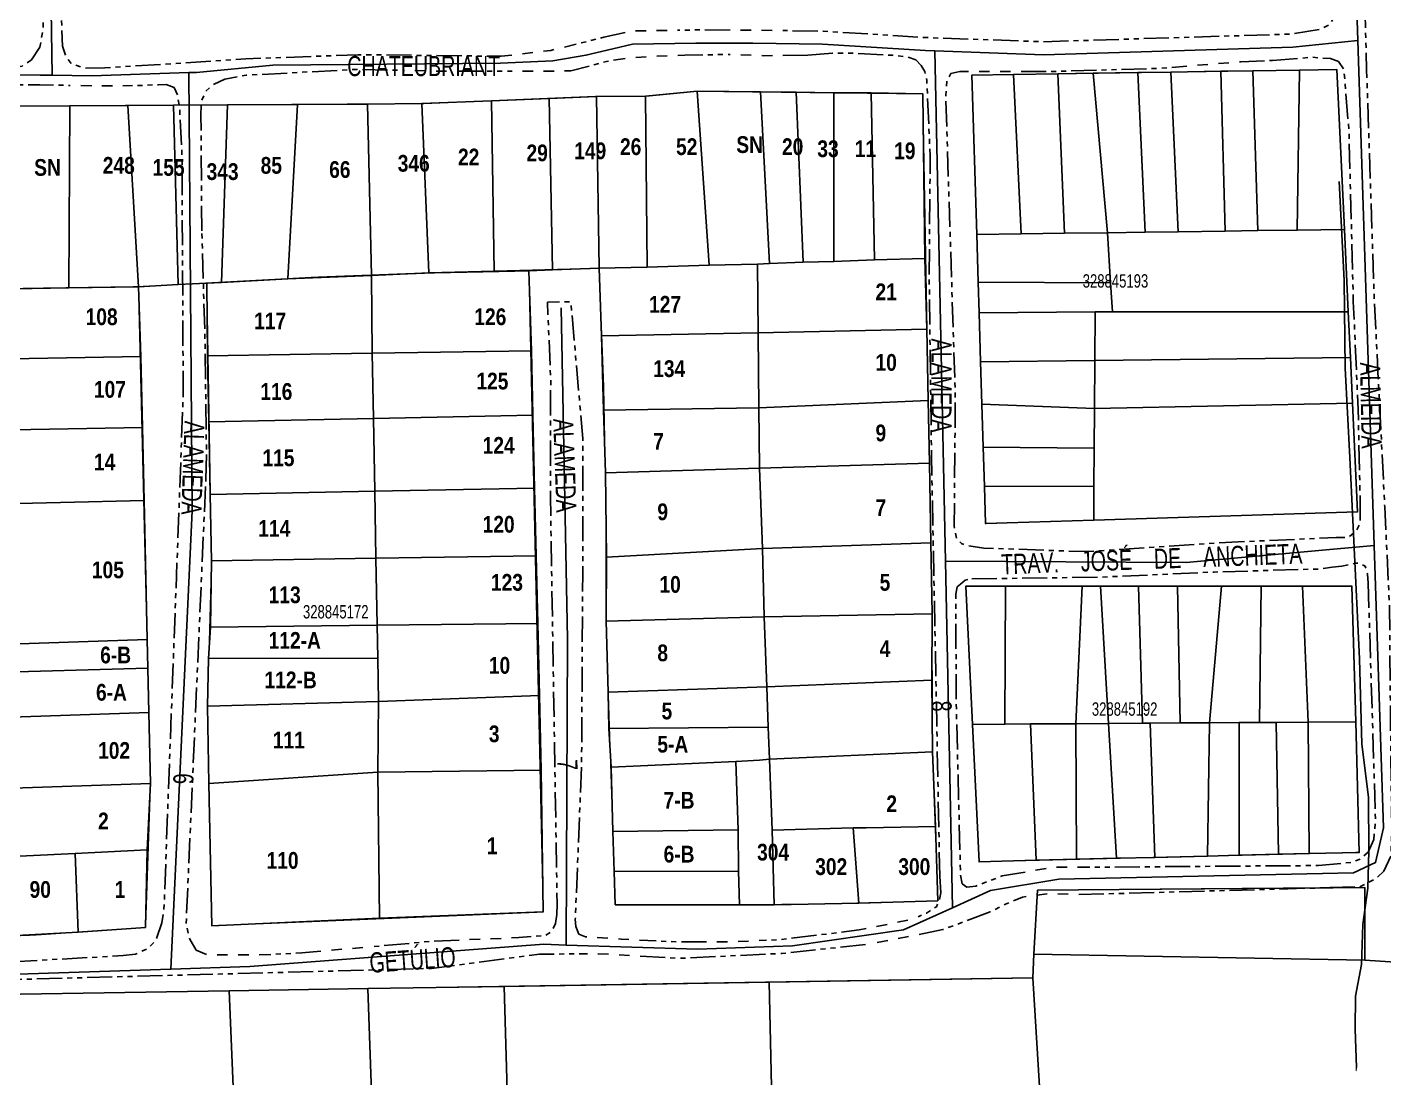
# Model space of a CAD drawing. Extents: x 204381 to 207261, y 4847713 to 4851061.
# Drawn here: x 205040.5 to 205243, y 4848624.7 to 4848781.6 of the extents above; entities that cross this region are included whole.
import ezdxf
from ezdxf.enums import TextEntityAlignment as Align

# ---------------------------------------------------------------- set-up
doc = ezdxf.new("R2010")
doc.units = 0
doc.header["$LTSCALE"] = 1.5
doc.header["$MEASUREMENT"] = 0
doc.linetypes.add('PHANTOMX2', pattern=[5, 2.5, -0.5, 0.5, -0.5, 0.5, -0.5])
doc.linetypes.add('TRACO_05', pattern=[11, 7, -1, 0.5, -1, 0.5, -1])
for name, color, linetype in [('CD-MALHA-LOTES', 40, 'CONTINUOUS'), ('CD_TXT_QUADRA', 7, 'CONTINUOUS'), ('HD-CURSO-INTER', 170, 'CONTINUOUS'), ('HD-VALAS-DRENOS', 170, 'CONTINUOUS'), ('RU-QUADRAS', 210, 'CONTINUOUS'), ('SV-EIXO-RUA-N-PAV', 6, 'CONTINUOUS'), ('SV-RUA-NAO-PAV-S-GUIA-C-GUIA', 7, 'PHANTOMX2'), ('SV-TXT-RUA-N-PAV-S-GUIA-C-GUIA', 7, 'CONTINUOUS'), ('Th_NmrPort', 7, 'CONTINUOUS')]:
    doc.layers.add(name, color=color, linetype=linetype)
doc.styles.add('3288-45-2D_TXT$0$ARIAL', font='ARIAL.TTF')
doc.styles.add('ARIAL', font='ARIAL.TTF')
doc.styles.get("Standard").update_dxf_attribs({"font": 'swisscbo.ttf'})

msp = doc.modelspace()

# ---------------------------------------------------------------- linework, layer by layer
at = {"layer": 'CD-MALHA-LOTES'}
for points in [[(205237.15, 4848751.36), (205236.03, 4848775.23), (205230.45, 4848775.15)], [(205187.74, 4848774.49), (205181.55, 4848774.39), (205182.27, 4848750.62)], [(205194.36, 4848774.59), (205187.74, 4848774.49)], [(205188.89, 4848750.71), (205187.74, 4848774.49)], [(205199.62, 4848774.67), (205194.36, 4848774.59)], [(205195.37, 4848750.8), (205194.36, 4848774.59)], [(205206.31, 4848774.78), (205199.62, 4848774.67)], [(205201.76, 4848750.88), (205199.62, 4848774.67)], [(205211.22, 4848774.85), (205206.31, 4848774.78)], [(205207.41, 4848750.96), (205206.31, 4848774.78)], [(205218.69, 4848774.97), (205211.22, 4848774.85)], [(205212.32, 4848751.03), (205211.22, 4848774.85)], [(205223.47, 4848775.04), (205218.69, 4848774.97)], [(205219.34, 4848751.12), (205218.69, 4848774.97)], [(205230.45, 4848775.15), (205223.47, 4848775.04)], [(205224.21, 4848751.19), (205223.47, 4848775.04)], [(205230.1, 4848751.27), (205230.45, 4848775.15)], [(205195.37, 4848750.8), (205201.76, 4848750.88)], [(205201.76, 4848750.88), (205207.41, 4848750.96)], [(205202.25, 4848743.39), (205201.76, 4848750.88)], [(205207.41, 4848750.96), (205212.32, 4848751.03)], [(205212.32, 4848751.03), (205219.34, 4848751.12)], [(205219.34, 4848751.12), (205224.21, 4848751.19)], [(205224.21, 4848751.19), (205230.1, 4848751.27)], [(205230.1, 4848751.27), (205237.15, 4848751.36)], [(205237.73, 4848739.05), (205237.15, 4848751.36)], [(205182.27, 4848750.62), (205188.89, 4848750.71)], [(205182.27, 4848750.62), (205182.48, 4848743.49)], [(205188.89, 4848750.71), (205195.37, 4848750.8)], [(205182.48, 4848743.49), (205182.62, 4848738.93)], [(205202.25, 4848743.39), (205182.48, 4848743.49)], [(205202.53, 4848739.09), (205202.25, 4848743.39)], [(205199.96, 4848739.09), (205182.62, 4848738.93)], [(205182.62, 4848738.93), (205182.84, 4848731.61)], [(205199.96, 4848739.09), (205199.91, 4848731.8)], [(205202.53, 4848739.09), (205199.96, 4848739.09)], [(205237.73, 4848739.05), (205202.53, 4848739.09)], [(205238.05, 4848732.24), (205237.73, 4848739.05)], [(205199.91, 4848731.8), (205182.84, 4848731.61)], [(205182.84, 4848731.61), (205183.03, 4848725.29)], [(205199.91, 4848731.8), (205199.85, 4848724.62)], [(205238.05, 4848732.24), (205199.91, 4848731.8)], [(205238.37, 4848725.41), (205238.05, 4848732.24)], [(205183.03, 4848725.29), (205183.23, 4848718.89)], [(205199.85, 4848724.62), (205183.03, 4848725.29)], [(205238.37, 4848725.41), (205239.13, 4848709.22), (205199.72, 4848707.97)], [(205199.85, 4848724.62), (205199.8, 4848718.74)], [(205238.37, 4848725.41), (205199.85, 4848724.62)], [(205183.23, 4848718.89), (205183.4, 4848713)], [(205199.8, 4848718.74), (205183.23, 4848718.89)], [(205199.8, 4848718.74), (205199.76, 4848713.05)], [(205199.76, 4848713.05), (205183.4, 4848713)], [(205183.4, 4848713), (205183.57, 4848707.46), (205199.72, 4848707.97)], [(205199.76, 4848713.05), (205199.72, 4848707.97)], [(205181.62, 4848677.49), (205180.64, 4848698.1), (205186.53, 4848698.1)], [(205186.53, 4848698.1), (205186.43, 4848677.52)], [(205198.01, 4848698.1), (205186.53, 4848698.1)], [(205198.01, 4848698.1), (205197.07, 4848677.59)], [(205200.72, 4848698.1), (205198.01, 4848698.1)], [(205206.4, 4848698.1), (205200.72, 4848698.1)], [(205200.72, 4848698.1), (205201.94, 4848677.63)], [(205212.24, 4848698.11), (205206.4, 4848698.1)], [(205206.4, 4848698.1), (205207.01, 4848677.66)], [(205218.81, 4848698.11), (205212.24, 4848698.11)], [(205212.24, 4848698.11), (205212.63, 4848677.7)], [(205218.81, 4848698.11), (205216.99, 4848677.73)], [(205224.72, 4848698.11), (205218.81, 4848698.11)], [(205224.72, 4848698.11), (205224.5, 4848677.77)], [(205230.92, 4848698.11), (205224.72, 4848698.11)], [(205230.92, 4848698.11), (205238.29, 4848698.11), (205238.85, 4848677.87)], [(205230.92, 4848698.11), (205231.74, 4848677.82)], [(205186.43, 4848677.52), (205181.62, 4848677.49)], [(205181.62, 4848677.49), (205182.6, 4848656.99), (205191.12, 4848657.2)], [(205190.31, 4848677.55), (205186.43, 4848677.52)], [(205197.07, 4848677.59), (205190.31, 4848677.55)], [(205190.31, 4848677.55), (205191.12, 4848657.2)], [(205201.94, 4848677.63), (205197.07, 4848677.59)], [(205197.07, 4848677.59), (205197.16, 4848657.35)], [(205207.01, 4848677.66), (205201.94, 4848677.63)], [(205201.94, 4848677.63), (205203.13, 4848657.5)], [(205208.13, 4848677.67), (205207.01, 4848677.66)], [(205212.63, 4848677.7), (205208.13, 4848677.67)], [(205208.13, 4848677.67), (205208.87, 4848657.64)], [(205216.99, 4848677.73), (205212.63, 4848677.7)], [(205216.99, 4848677.73), (205216.73, 4848657.83)], [(205221.44, 4848677.75), (205216.99, 4848677.73)], [(205224.5, 4848677.77), (205221.44, 4848677.75)], [(205221.44, 4848677.75), (205221.45, 4848657.95)], [(205226.95, 4848677.79), (205224.5, 4848677.77)], [(205231.74, 4848677.82), (205226.95, 4848677.79)], [(205226.95, 4848677.79), (205227.33, 4848658.1)], [(205238.85, 4848677.87), (205231.74, 4848677.82)], [(205231.74, 4848677.82), (205231.9, 4848658.21)], [(205231.9, 4848658.21), (205239.38, 4848658.39), (205238.85, 4848677.87)], [(205208.87, 4848657.64), (205216.73, 4848657.83)], [(205216.73, 4848657.83), (205221.45, 4848657.95)], [(205221.45, 4848657.95), (205227.33, 4848658.1)], [(205227.33, 4848658.1), (205231.9, 4848658.21)], [(205191.12, 4848657.2), (205197.16, 4848657.35)], [(205197.16, 4848657.35), (205203.13, 4848657.5)], [(205203.13, 4848657.5), (205208.87, 4848657.64)], [(205190.8, 4848643.19), (205191.32, 4848652.74), (205240.21, 4848653.12), (205240.22, 4848642.3)], [(205190.61, 4848639.67), (205190.8, 4848643.19)], [(205240.22, 4848642.3), (205190.8, 4848643.19)], [(205240.22, 4848642.3), (205250.88, 4848641.59)], [(205151.28, 4848639.03), (205190.61, 4848639.67)], [(205203.09, 4848437.34), (205197.76, 4848523.78), (205190.61, 4848639.67)], [(205020.76, 4848636.91), (205070.65, 4848637.72)], [(205070.65, 4848637.72), (205091.36, 4848638.06)], [(205075.48, 4848521.92), (205070.65, 4848637.72)], [(205091.36, 4848638.06), (205111.71, 4848638.39)], [(205091.36, 4848638.06), (205095.44, 4848522.23)], [(205111.71, 4848638.39), (205151.28, 4848639.03)], [(205111.71, 4848638.39), (205115.03, 4848522.52)], [(205155.8, 4848436.1), (205153.86, 4848523.11), (205151.28, 4848639.03)]]:
    msp.add_lwpolyline(points, dxfattribs=at)
at = {"layer": 'CD-MALHA-LOTES', "linetype": 'Continuous'}
for points in [[(205125.5, 4848771.22), (205118.39, 4848770.93)], [(205132.82, 4848771.24), (205125.5, 4848771.22)], [(205125.5, 4848771.22), (205125.88, 4848745.56)], [(205140.52, 4848771.99), (205132.82, 4848771.24)], [(205132.82, 4848771.24), (205133.04, 4848745.73)], [(205149.97, 4848771.9), (205140.52, 4848771.99)], [(205140.52, 4848771.99), (205142.3, 4848746.03)], [(205149.97, 4848771.9), (205151.33, 4848746.3)], [(205155.3, 4848771.83), (205149.97, 4848771.9)], [(205155.3, 4848771.83), (205160.9, 4848771.76)], [(205156.34, 4848746.47), (205155.3, 4848771.83)], [(205160.9, 4848771.76), (205160.94, 4848746.6)], [(205166.48, 4848771.76), (205160.9, 4848771.76)], [(205166.48, 4848771.76), (205174.21, 4848771.6)], [(205167.01, 4848746.84), (205166.48, 4848771.76)], [(205174.21, 4848771.6), (205174.51, 4848747.02)], [(205046.83, 4848769.82), (205036.14, 4848769.76)], [(205046.83, 4848769.82), (205046.71, 4848742.65)], [(205055.5, 4848769.87), (205046.83, 4848769.82)], [(205055.5, 4848769.87), (205062.32, 4848769.91)], [(205057.08, 4848742.82), (205055.5, 4848769.87)], [(205070.39, 4848769.96), (205062.32, 4848769.91)], [(205062.32, 4848769.91), (205063.03, 4848743.16)], [(205070.39, 4848769.96), (205069.48, 4848743.43)], [(205080.83, 4848770.02), (205070.39, 4848769.96)], [(205080.83, 4848770.02), (205079.39, 4848743.99)], [(205091.3, 4848770.08), (205080.83, 4848770.02)], [(205099.42, 4848770.14), (205091.3, 4848770.08)], [(205091.3, 4848770.08), (205091.87, 4848744.48)], [(205109.79, 4848770.57), (205099.42, 4848770.14)], [(205099.42, 4848770.14), (205100.47, 4848744.87)], [(205118.39, 4848770.93), (205109.79, 4848770.57)], [(205109.79, 4848770.57), (205110.2, 4848745.12)], [(205118.39, 4848770.93), (205118.89, 4848745.35)], [(205160.94, 4848746.6), (205167.01, 4848746.84)], [(205174.51, 4848747.02), (205167.01, 4848746.84)], [(205174.82, 4848736.47), (205174.51, 4848747.02)], [(205100.47, 4848744.87), (205091.87, 4848744.48)], [(205110.2, 4848745.12), (205100.47, 4848744.87)], [(205115.38, 4848745.17), (205110.2, 4848745.12)], [(205115.38, 4848745.17), (205118.89, 4848745.35)], [(205115.77, 4848733.25), (205115.38, 4848745.17)], [(205118.89, 4848745.35), (205125.88, 4848745.56)], [(205125.88, 4848745.56), (205133.04, 4848745.73)], [(205125.88, 4848745.56), (205126.21, 4848735.5)], [(205133.04, 4848745.73), (205142.3, 4848746.03)], [(205142.3, 4848746.03), (205149.52, 4848746.2)], [(205149.52, 4848746.2), (205151.33, 4848746.3)], [(205149.64, 4848735.94), (205149.52, 4848746.2)], [(205151.33, 4848746.3), (205156.34, 4848746.47)], [(205160.94, 4848746.6), (205156.34, 4848746.47)], [(205046.71, 4848742.65), (205057.08, 4848742.82)], [(205063.03, 4848743.16), (205057.08, 4848742.82)], [(205057.08, 4848742.82), (205057.42, 4848732.42)], [(205063.03, 4848743.16), (205067.3, 4848743.34)], [(205069.48, 4848743.43), (205067.3, 4848743.34)], [(205067.3, 4848743.34), (205067.41, 4848732.52)], [(205069.48, 4848743.43), (205079.39, 4848743.99)], [(205079.39, 4848743.99), (205091.87, 4848744.48)], [(205091.87, 4848744.48), (205091.99, 4848732.89)], [(205035.73, 4848742.47), (205046.71, 4848742.65)], [(205149.64, 4848735.94), (205126.21, 4848735.5)], [(205126.21, 4848735.5), (205126.55, 4848724.38)], [(205174.82, 4848736.47), (205149.64, 4848735.94)], [(205149.64, 4848735.94), (205149.73, 4848724.75)], [(205175.01, 4848725.85), (205174.82, 4848736.47)], [(205091.99, 4848732.89), (205067.41, 4848732.52)], [(205115.77, 4848733.25), (205091.99, 4848732.89)], [(205092.17, 4848723.15), (205091.99, 4848732.89)], [(205115.99, 4848723.63), (205115.77, 4848733.25)], [(205057.42, 4848732.42), (205032.4, 4848731.96)], [(205057.67, 4848721.81), (205057.42, 4848732.42)], [(205067.41, 4848732.52), (205067.6, 4848722.66)], [(205126.55, 4848724.38), (205149.73, 4848724.75)], [(205149.73, 4848724.75), (205175.01, 4848725.85)], [(205149.81, 4848715.75), (205149.73, 4848724.75)], [(205175.19, 4848716.49), (205175.01, 4848725.85)], [(205067.6, 4848722.66), (205092.17, 4848723.15)], [(205067.6, 4848722.66), (205067.81, 4848711.8)], [(205092.17, 4848723.15), (205115.99, 4848723.63)], [(205092.17, 4848723.15), (205092.37, 4848712.29)], [(205116.24, 4848712.76), (205115.99, 4848723.63)], [(205126.55, 4848724.38), (205126.84, 4848715.05)], [(205032.64, 4848721.34), (205057.67, 4848721.81)], [(205057.92, 4848710.93), (205057.67, 4848721.81)], [(205149.81, 4848715.75), (205175.19, 4848716.49)], [(205175.41, 4848704.59), (205175.19, 4848716.49)], [(205149.81, 4848715.75), (205126.84, 4848715.05)], [(205126.84, 4848715.05), (205126.98, 4848702.43)], [(205150.25, 4848703.74), (205149.81, 4848715.75)], [(205092.37, 4848712.29), (205116.24, 4848712.76)], [(205116.48, 4848702.64), (205116.24, 4848712.76)], [(205057.92, 4848710.93), (205032.9, 4848710.32)], [(205058.4, 4848690.17), (205057.92, 4848710.93)], [(205067.81, 4848711.8), (205092.37, 4848712.29)], [(205067.81, 4848711.8), (205068, 4848701.92)], [(205092.55, 4848702.28), (205092.37, 4848712.29)], [(205150.25, 4848703.74), (205175.41, 4848704.59)], [(205175.6, 4848693.97), (205175.41, 4848704.59)], [(205068, 4848701.92), (205092.55, 4848702.28)], [(205092.55, 4848702.28), (205116.48, 4848702.64)], [(205092.73, 4848692.3), (205092.55, 4848702.28)], [(205116.71, 4848692.53), (205116.48, 4848702.64)], [(205126.98, 4848702.43), (205126.9, 4848692.92)], [(205150.25, 4848703.74), (205126.98, 4848702.43)], [(205150.51, 4848693.52), (205150.25, 4848703.74)], [(205068, 4848701.92), (205067.83, 4848692.02)], [(205092.73, 4848692.3), (205067.83, 4848692.02)], [(205092.73, 4848692.3), (205116.71, 4848692.53)], [(205092.73, 4848692.3), (205092.82, 4848687.37)], [(205116.95, 4848681.78), (205116.71, 4848692.53)], [(205150.51, 4848693.52), (205126.9, 4848692.92)], [(205126.9, 4848692.92), (205127.24, 4848682.29)], [(205150.51, 4848693.52), (205175.6, 4848693.97)], [(205150.91, 4848683.11), (205150.51, 4848693.52)], [(205175.6, 4848693.97), (205175.56, 4848684.11)], [(205033.39, 4848689.33), (205058.4, 4848690.17)], [(205058.49, 4848685.88), (205058.4, 4848690.17)], [(205067.83, 4848692.02), (205067.53, 4848687.34)], [(205067.53, 4848687.34), (205067.39, 4848680.21)], [(205092.82, 4848687.37), (205067.53, 4848687.34)], [(205092.92, 4848680.9), (205092.82, 4848687.37)], [(205058.49, 4848685.88), (205033.48, 4848685.19)], [(205058.65, 4848679.28), (205058.49, 4848685.88)], [(205175.56, 4848684.11), (205150.91, 4848683.11)], [(205175.63, 4848673.41), (205175.56, 4848684.11)], [(205150.91, 4848683.11), (205127.24, 4848682.29)], [(205127.24, 4848682.29), (205127.33, 4848676.87)], [(205151.11, 4848677.07), (205150.91, 4848683.11)], [(205092.92, 4848680.9), (205067.39, 4848680.21)], [(205067.39, 4848680.21), (205067.58, 4848668.65)], [(205092.85, 4848670.36), (205092.92, 4848680.9)], [(205116.95, 4848681.78), (205092.92, 4848680.9)], [(205117.21, 4848670.66), (205116.95, 4848681.78)], [(205033.64, 4848678.44), (205058.65, 4848679.28)], [(205058.89, 4848668.68), (205058.65, 4848679.28)], [(205151.11, 4848677.07), (205127.33, 4848676.87)], [(205127.33, 4848676.87), (205127.68, 4848671.1)], [(205151.31, 4848672.28), (205151.11, 4848677.07)], [(205146.28, 4848671.97), (205127.68, 4848671.1)], [(205146.28, 4848671.97), (205149.82, 4848672.15)], [(205146.62, 4848661.75), (205146.28, 4848671.97)], [(205149.82, 4848672.15), (205151.31, 4848672.28)], [(205151.31, 4848672.28), (205175.63, 4848673.41)], [(205151.71, 4848661.71), (205151.31, 4848672.28)], [(205175.63, 4848673.41), (205176.08, 4848662.25)], [(205092.85, 4848670.36), (205067.58, 4848668.65)], [(205117.21, 4848670.66), (205092.85, 4848670.36)], [(205093.08, 4848648.57), (205092.85, 4848670.36)], [(205117.52, 4848649.49), (205117.21, 4848670.66)], [(205127.68, 4848671.1), (205127.94, 4848661.48)], [(205033.92, 4848667.81), (205058.89, 4848668.68)], [(205058.4, 4848658.75), (205058.89, 4848668.68)], [(205067.58, 4848668.65), (205068.06, 4848647.44)], [(205146.62, 4848661.75), (205127.94, 4848661.48)], [(205146.7, 4848655.58), (205146.62, 4848661.75)], [(205163.83, 4848662.04), (205151.71, 4848661.71)], [(205163.83, 4848662.04), (205165.74, 4848662.07)], [(205164.63, 4848650.81), (205163.83, 4848662.04)], [(205176.08, 4848662.25), (205165.74, 4848662.07)], [(205176.08, 4848662.25), (205176.47, 4848651.15)], [(205127.94, 4848661.48), (205128.1, 4848655.55)], [(205152.02, 4848650.57), (205151.71, 4848661.71)], [(205047.62, 4848658.21), (205034.12, 4848657.57)], [(205058.4, 4848658.75), (205047.62, 4848658.21)], [(205047.62, 4848658.21), (205048.08, 4848646.47)], [(205058.16, 4848647.18), (205058.4, 4848658.75)], [(205146.7, 4848655.58), (205128.1, 4848655.55)], [(205128.1, 4848655.55), (205128.27, 4848650.55)], [(205146.85, 4848650.55), (205146.7, 4848655.58)], [(205128.27, 4848650.55), (205146.85, 4848650.55)], [(205146.85, 4848650.55), (205152.02, 4848650.57)], [(205152.02, 4848650.57), (205164.63, 4848650.81)], [(205176.47, 4848651.15), (205164.63, 4848650.81)], [(205068.06, 4848647.44), (205093.08, 4848648.57)], [(205093.08, 4848648.57), (205117.52, 4848649.49)], [(205034.31, 4848645.71), (205048.08, 4848646.47)], [(205048.08, 4848646.47), (205058.16, 4848647.18)]]:
    msp.add_lwpolyline(points, dxfattribs=at)
at = {"layer": 'HD-CURSO-INTER', "const_width": 0.18, "flags": 128}
msp.add_lwpolyline([(205238.91, 4848625.73), (205238.94, 4848626.29)], dxfattribs=at)
msp.add_lwpolyline([(205238.91, 4848625.73), (205238.94, 4848626.29)], dxfattribs=at)
at = {"layer": 'HD-VALAS-DRENOS', "linetype": 'TRACO_05', "const_width": 0.18, "flags": 128}
msp.add_lwpolyline([(205236.39, 4848758.5), (205237.11, 4848743.74), (205237.29, 4848730.68), (205237.97, 4848717.33), (205238.55, 4848704.87), (205239.41, 4848687.26), (205239.74, 4848674.55), (205240.75, 4848666.65), (205240.81, 4848658.55), (205240.68, 4848653.04), (205239.9, 4848647.6), (205239.72, 4848641.64), (205238.79, 4848636.9), (205238.77, 4848631.99), (205238.94, 4848626.29)], dxfattribs=at)
msp.add_lwpolyline([(205236.39, 4848758.5), (205237.11, 4848743.74), (205237.29, 4848730.68), (205237.97, 4848717.33), (205238.55, 4848704.87), (205239.41, 4848687.26), (205239.74, 4848674.55), (205240.75, 4848666.65), (205240.81, 4848658.55), (205240.68, 4848653.04), (205239.9, 4848647.6), (205239.72, 4848641.64), (205238.79, 4848636.9), (205238.77, 4848631.99), (205238.94, 4848626.29)], dxfattribs=at)
at = {"layer": 'HD-VALAS-DRENOS', "flags": 128}
msp.add_lwpolyline([(205236.39, 4848758.5), (205237.11, 4848743.74), (205237.29, 4848730.68), (205237.97, 4848717.33), (205238.55, 4848704.87), (205239.41, 4848687.26), (205239.74, 4848674.55), (205240.75, 4848666.65), (205240.81, 4848658.55), (205240.68, 4848653.04), (205239.9, 4848647.6), (205239.72, 4848641.64), (205238.79, 4848636.9), (205238.77, 4848631.99), (205238.94, 4848626.29)], dxfattribs=at)
msp.add_lwpolyline([(205236.39, 4848758.5), (205237.11, 4848743.74), (205237.29, 4848730.68), (205237.97, 4848717.33), (205238.55, 4848704.87), (205239.41, 4848687.26), (205239.74, 4848674.55), (205240.75, 4848666.65), (205240.81, 4848658.55), (205240.68, 4848653.04), (205239.9, 4848647.6), (205239.72, 4848641.64), (205238.79, 4848636.9), (205238.77, 4848631.99), (205238.94, 4848626.29)], dxfattribs=at)
at = {"layer": 'RU-QUADRAS', "color": 6, "linetype": 'Continuous', "const_width": 0.18}
msp.add_lwpolyline([(204962.07, 4848635.96), (205190.61, 4848639.67), (205191.32, 4848652.74), (205240.21, 4848653.12), (205240.22, 4848642.3), (205250.88, 4848641.59), (205248.65, 4848712.32), (205292.84, 4848714.03), (205292.29, 4848719.67), (205249.62, 4848719.95), (205243.24, 4848966.99)], dxfattribs=at)
for points in [[(205181.55, 4848774.39), (205236.03, 4848775.23), (205239.13, 4848709.22), (205183.57, 4848707.46)], [(205180.64, 4848698.1), (205238.29, 4848698.11), (205239.38, 4848658.39), (205182.6, 4848656.99)]]:
    msp.add_lwpolyline(points, close=True, dxfattribs=at)
msp.add_lwpolyline([(205036.14, 4848769.76), (205099.42, 4848770.14), (205125.88, 4848771.24), (205132.82, 4848771.24), (205140.52, 4848771.99), (205174.21, 4848771.6), (205175.6, 4848693.97), (205175.63, 4848673.41), (205176.47, 4848651.15, -0.011438), (205128.27, 4848650.55), (205126.9, 4848692.92, 0.014373), (205125.88, 4848745.56, 0.010032), (205057.08, 4848742.82), (205035.73, 4848742.47)], format="xyb", dxfattribs=at)
for points in [[(205067.3, 4848743.34, -0.012988), (205115.38, 4848745.17), (205117.52, 4848649.49), (205068.06, 4848647.44), (205067.39, 4848680.21), (205068, 4848701.92)], [(205006.76, 4848741.51, -0.008367), (205057.08, 4848742.82), (205058.89, 4848668.68), (205058.16, 4848647.18, -0.022753), (205008.16, 4848645.29), (205008.08, 4848688.48)]]:
    msp.add_lwpolyline(points, format="xyb", close=True, dxfattribs=at)
at = {"layer": 'SV-EIXO-RUA-N-PAV', "flags": 128}
for points in [[(205023.83, 4848639.7), (205061.92, 4848640.96), (205073.74, 4848641.36), (205117.62, 4848644.67), (205120.93, 4848644.56), (205140.57, 4848643.96), (205154.76, 4848644.43), (205171.32, 4848646.8), (205178.66, 4848650.13), (205184.33, 4848652.71), (205194.5, 4848654.37), (205238.5, 4848655.31), (205241.81, 4848656.85), (205243, 4848662.05), (205241.62, 4848704.17), (205239.15, 4848779.55), (205236.37, 4848864.43), (205236, 4848909.81), (205235.66, 4848950.18), (205237.67, 4848966.86)], [(205023.83, 4848639.7), (205061.92, 4848640.96), (205073.74, 4848641.36), (205117.62, 4848644.67), (205120.93, 4848644.56), (205140.57, 4848643.96), (205154.76, 4848644.43), (205171.32, 4848646.8), (205178.66, 4848650.13), (205184.33, 4848652.71), (205194.5, 4848654.37), (205238.5, 4848655.31), (205241.81, 4848656.85), (205243, 4848662.05), (205241.62, 4848704.17), (205239.15, 4848779.55), (205236.37, 4848864.43), (205236, 4848909.81), (205235.66, 4848950.18), (205237.67, 4848966.86)], [(205039.88, 4848946.55), (205041.87, 4848840.5), (205042.21, 4848838.68), (205043.3, 4848832.8), (205044.19, 4848774.38)], [(205039.88, 4848946.55), (205041.87, 4848840.5), (205042.21, 4848838.68), (205043.3, 4848832.8), (205044.19, 4848774.38)], [(205032.67, 4848774.45), (205042.4, 4848774.41), (205044.19, 4848774.38), (205050.15, 4848774.28), (205064.62, 4848774.77), (205065.77, 4848774.81), (205077.15, 4848775.87), (205111.16, 4848776.16), (205118.97, 4848776.55), (205123.9, 4848777.37), (205127.06, 4848778.14), (205130.87, 4848779.03), (205140.33, 4848779.19), (205148.8, 4848779.15), (205159.24, 4848779.01), (205174.61, 4848778.05), (205176.02, 4848778), (205192.25, 4848777.43), (205229.45, 4848778.58), (205239.15, 4848779.55)], [(205032.67, 4848774.45), (205042.4, 4848774.41), (205044.19, 4848774.38), (205050.15, 4848774.28), (205064.62, 4848774.77), (205065.77, 4848774.81), (205077.15, 4848775.87), (205111.16, 4848776.16), (205118.97, 4848776.55), (205123.9, 4848777.37), (205127.06, 4848778.14), (205130.87, 4848779.03), (205140.33, 4848779.19), (205148.8, 4848779.15), (205159.24, 4848779.01), (205174.61, 4848778.05), (205176.02, 4848778), (205192.25, 4848777.43), (205229.45, 4848778.58), (205239.15, 4848779.55)], [(205176.02, 4848778), (205177.59, 4848701.85), (205178.66, 4848650.13)], [(205176.02, 4848778), (205177.59, 4848701.85), (205178.66, 4848650.13)], [(205064.62, 4848774.77), (205065.11, 4848709.37), (205061.92, 4848640.96)], [(205064.62, 4848774.77), (205065.11, 4848709.37), (205061.92, 4848640.96)], [(205120.93, 4848644.56), (205121.17, 4848690.2), (205120.22, 4848739.64)], [(205120.93, 4848644.56), (205121.17, 4848690.2), (205120.22, 4848739.64)], [(205177.59, 4848701.85), (205213.55, 4848701.65), (205241.62, 4848704.17)], [(205177.59, 4848701.85), (205213.55, 4848701.65), (205241.62, 4848704.17)]]:
    msp.add_lwpolyline(points, dxfattribs=at)
at = {"layer": 'SV-RUA-NAO-PAV-S-GUIA-C-GUIA', "flags": 128}
for points in [[(205197.5, 4848652.08), (205239.48, 4848653.25), (205241.77, 4848654.41), (205243.04, 4848655.58), (205244.11, 4848657.82), (205244.22, 4848661.73), (205244.03, 4848679.34), (205243.91, 4848694.81), (205243.18, 4848709.95), (205241.64, 4848740.57), (205240.48, 4848775.19), (205239.33, 4848814.05), (205238.6, 4848844.82), (205238.93, 4848879.68), (205237.79, 4848910.09), (205237.7, 4848930.7), (205238.13, 4848946.25), (205238.32, 4848952.69)], [(205197.5, 4848652.08), (205239.48, 4848653.25), (205241.77, 4848654.41), (205243.04, 4848655.58), (205244.11, 4848657.82), (205244.22, 4848661.73), (205244.03, 4848679.34), (205243.91, 4848694.81), (205243.18, 4848709.95), (205241.64, 4848740.57), (205240.48, 4848775.19), (205239.33, 4848814.05), (205238.6, 4848844.82), (205238.93, 4848879.68), (205237.79, 4848910.09), (205237.7, 4848930.7), (205238.13, 4848946.25), (205238.32, 4848952.69)], [(205171.48, 4848905.99), (205230.02, 4848907.43), (205231.2, 4848907.04), (205232.22, 4848906.1), (205232.7, 4848904.37), (205234.86, 4848856.19), (205236.08, 4848814.27), (205236.35, 4848785.2), (205235.68, 4848783.1), (205234.82, 4848781.86), (205233.39, 4848781.2), (205229.27, 4848780.53), (205192.25, 4848779.38), (205174.71, 4848780), (205159.31, 4848780.97), (205153.28, 4848781.05)], [(205171.48, 4848905.99), (205230.02, 4848907.43), (205231.2, 4848907.04), (205232.22, 4848906.1), (205232.7, 4848904.37), (205234.86, 4848856.19), (205236.08, 4848814.27), (205236.35, 4848785.2), (205235.68, 4848783.1), (205234.82, 4848781.86), (205233.39, 4848781.2), (205229.27, 4848780.53), (205192.25, 4848779.38), (205174.71, 4848780), (205159.31, 4848780.97), (205153.28, 4848781.05)], [(205112.85, 4848777.4), (205111.25, 4848777.21), (205089.9, 4848777.45), (205073.1, 4848776.82), (205052.06, 4848775.47), (205048.98, 4848775.45), (205047.07, 4848776.09), (205046.22, 4848777.25), (205045.76, 4848778.72), (205045.63, 4848781.73), (205045.33, 4848797.37), (205045.03, 4848830.66), (205045.38, 4848833.27), (205045.95, 4848835.37), (205047.67, 4848836.71), (205049.58, 4848837.09), (205088.47, 4848837.76), (205115.23, 4848838.38), (205131.97, 4848839.03), (205148.93, 4848839.88), (205151.92, 4848840.42), (205155.58, 4848841.3), (205157.83, 4848842.14), (205159.74, 4848843.29), (205159.91, 4848843.57)], [(205112.85, 4848777.4), (205111.25, 4848777.21), (205089.9, 4848777.45), (205073.1, 4848776.82), (205052.06, 4848775.47), (205048.98, 4848775.45), (205047.07, 4848776.09), (205046.22, 4848777.25), (205045.76, 4848778.72), (205045.63, 4848781.73), (205045.33, 4848797.37), (205045.03, 4848830.66), (205045.38, 4848833.27), (205045.95, 4848835.37), (205047.67, 4848836.71), (205049.58, 4848837.09), (205088.47, 4848837.76), (205115.23, 4848838.38), (205131.97, 4848839.03), (205148.93, 4848839.88), (205151.92, 4848840.42), (205155.58, 4848841.3), (205157.83, 4848842.14), (205159.74, 4848843.29), (205159.91, 4848843.57)], [(205033.16, 4848775.31), (205037.8, 4848775.36), (205039.7, 4848775.76), (205041.1, 4848776.66), (205042.38, 4848778.58), (205042.88, 4848781.42), (205041.8, 4848803.35), (205041.85, 4848833.36)], [(205033.16, 4848775.31), (205037.8, 4848775.36), (205039.7, 4848775.76), (205041.1, 4848776.66), (205042.38, 4848778.58), (205042.88, 4848781.42), (205041.8, 4848803.35), (205041.85, 4848833.36)], [(205129.75, 4848780.78), (205126.6, 4848780.04), (205123.44, 4848779.27), (205120.69, 4848778.59)], [(205129.75, 4848780.78), (205126.6, 4848780.04), (205123.44, 4848779.27), (205120.69, 4848778.59)], [(205132.88, 4848781.02), (205131.31, 4848781)], [(205132.88, 4848781.02), (205131.31, 4848781)], [(205136.02, 4848781.07), (205134.45, 4848781.05)], [(205136.02, 4848781.07), (205134.45, 4848781.05)], [(205145.43, 4848781.12), (205140.32, 4848781.14), (205137.59, 4848781.1)], [(205145.43, 4848781.12), (205140.32, 4848781.14), (205137.59, 4848781.1)], [(205148.57, 4848781.11), (205147, 4848781.12)], [(205148.57, 4848781.11), (205147, 4848781.12)], [(205151.71, 4848781.07), (205150.14, 4848781.09)], [(205151.71, 4848781.07), (205150.14, 4848781.09)], [(205115.99, 4848777.77), (205114.42, 4848777.58)], [(205115.99, 4848777.77), (205114.42, 4848777.58)], [(205119.12, 4848778.2), (205118.65, 4848778.08), (205117.55, 4848777.95)], [(205119.12, 4848778.2), (205118.65, 4848778.08), (205117.55, 4848777.95)], [(205134.48, 4848777.24), (205136.05, 4848777.29)], [(205134.48, 4848777.24), (205136.05, 4848777.29)], [(205137.62, 4848777.35), (205138.68, 4848777.39), (205145.01, 4848777.47), (205145.46, 4848777.46)], [(205137.62, 4848777.35), (205138.68, 4848777.39), (205145.01, 4848777.47), (205145.46, 4848777.46)], [(205147.03, 4848777.41), (205148.6, 4848777.36)], [(205147.03, 4848777.41), (205148.6, 4848777.36)], [(205150.17, 4848777.31), (205150.49, 4848777.3), (205151.74, 4848777.32)], [(205150.17, 4848777.31), (205150.49, 4848777.3), (205151.74, 4848777.32)], [(205153.31, 4848777.33), (205157.05, 4848777.38)], [(205153.31, 4848777.33), (205157.05, 4848777.38)], [(205157.05, 4848777.38), (205160.7, 4848777.66), (205164.35, 4848777.65), (205169.61, 4848777.37), (205171.88, 4848777.11), (205173.17, 4848776.68), (205173.98, 4848775.83), (205174.49, 4848774.93), (205174.79, 4848773.64), (205175.31, 4848762.35), (205175.16, 4848744.19), (205175.5, 4848717.64), (205176.74, 4848654.85)], [(205157.05, 4848777.38), (205160.7, 4848777.66), (205164.35, 4848777.65), (205169.61, 4848777.37), (205171.88, 4848777.11), (205173.17, 4848776.68), (205173.98, 4848775.83), (205174.49, 4848774.93), (205174.79, 4848773.64), (205175.31, 4848762.35), (205175.16, 4848744.19), (205175.5, 4848717.64), (205176.74, 4848654.85)], [(205066.55, 4848751.15), (205066.41, 4848768.44), (205066.49, 4848770.5), (205067.09, 4848771.95), (205068.38, 4848773.06), (205070, 4848773.79), (205073.17, 4848774.39), (205089.61, 4848775.25), (205096.81, 4848775.1)], [(205066.55, 4848751.15), (205066.41, 4848768.44), (205066.49, 4848770.5), (205067.09, 4848771.95), (205068.38, 4848773.06), (205070, 4848773.79), (205073.17, 4848774.39), (205089.61, 4848775.25), (205096.81, 4848775.1)], [(205120.72, 4848775.02), (205121.64, 4848775.02), (205126.95, 4848776.45), (205129.78, 4848776.88)], [(205120.72, 4848775.02), (205121.64, 4848775.02), (205126.95, 4848776.45), (205129.78, 4848776.88)], [(205131.34, 4848777.04), (205132.91, 4848777.15)], [(205131.34, 4848777.04), (205132.91, 4848777.15)], [(205226.44, 4848776.59), (205232.38, 4848777.06), (205233.82, 4848776.92), (205235.1, 4848776.87), (205236.28, 4848776.41), (205237.08, 4848775.25), (205237.27, 4848773), (205237.83, 4848766.19), (205238.49, 4848740.63), (205239.21, 4848724.52), (205239.53, 4848709.92), (205239.52, 4848707.57), (205238.91, 4848706.34), (205237.76, 4848705.42), (205235.91, 4848705.38), (205218.2, 4848704.59), (205198.5, 4848703.28), (205183.31, 4848703.8), (205180.68, 4848704.22), (205180, 4848704.48), (205179.24, 4848705.24), (205178.9, 4848707.02), (205179.06, 4848726.4), (205177.63, 4848771.4), (205177.8, 4848773.61), (205178.39, 4848774.62), (205179.75, 4848774.96), (205181.03, 4848774.96)], [(205226.44, 4848776.59), (205232.38, 4848777.06), (205233.82, 4848776.92), (205235.1, 4848776.87), (205236.28, 4848776.41), (205237.08, 4848775.25), (205237.27, 4848773), (205237.83, 4848766.19), (205238.49, 4848740.63), (205239.21, 4848724.52), (205239.53, 4848709.92), (205239.52, 4848707.57), (205238.91, 4848706.34), (205237.76, 4848705.42), (205235.91, 4848705.38), (205218.2, 4848704.59), (205198.5, 4848703.28), (205183.31, 4848703.8), (205180.68, 4848704.22), (205180, 4848704.48), (205179.24, 4848705.24), (205178.9, 4848707.02), (205179.06, 4848726.4), (205177.63, 4848771.4), (205177.8, 4848773.61), (205178.39, 4848774.62), (205179.75, 4848774.96), (205181.03, 4848774.96)], [(205188.88, 4848774.94), (205193.33, 4848774.93), (205209.68, 4848775.41), (205213.64, 4848775.73)], [(205188.88, 4848774.94), (205193.33, 4848774.93), (205209.68, 4848775.41), (205213.64, 4848775.73)], [(205215.21, 4848775.86), (205216.78, 4848775.99)], [(205215.21, 4848775.86), (205216.78, 4848775.99)], [(205218.35, 4848776.11), (205219.92, 4848776.24)], [(205218.35, 4848776.11), (205219.92, 4848776.24)], [(205221.49, 4848776.37), (205221.69, 4848776.38), (205226.44, 4848776.59)], [(205221.49, 4848776.37), (205221.69, 4848776.38), (205226.44, 4848776.59)], [(205098.38, 4848775.07), (205099.95, 4848775.04)], [(205098.38, 4848775.07), (205099.95, 4848775.04)], [(205101.52, 4848775.01), (205102.33, 4848774.99), (205103.1, 4848774.99)], [(205101.52, 4848775.01), (205102.33, 4848774.99), (205103.1, 4848774.99)], [(205104.67, 4848774.99), (205111.58, 4848774.99), (205112.87, 4848774.99)], [(205104.67, 4848774.99), (205111.58, 4848774.99), (205112.87, 4848774.99)], [(205114.44, 4848775), (205116.01, 4848775)], [(205114.44, 4848775), (205116.01, 4848775)], [(205117.58, 4848775.01), (205119.15, 4848775.01)], [(205117.58, 4848775.01), (205119.15, 4848775.01)], [(205182.6, 4848774.96), (205184.17, 4848774.95)], [(205182.6, 4848774.96), (205184.17, 4848774.95)], [(205185.74, 4848774.95), (205187.31, 4848774.94)], [(205185.74, 4848774.95), (205187.31, 4848774.94)], [(205033.13, 4848772.98), (205042.38, 4848772.94), (205046.91, 4848772.86)], [(205033.13, 4848772.98), (205042.38, 4848772.94), (205046.91, 4848772.86)], [(205048.48, 4848772.84), (205050.13, 4848772.81)], [(205048.48, 4848772.84), (205050.13, 4848772.81)], [(205053.19, 4848772.82), (205051.62, 4848772.81)], [(205053.19, 4848772.82), (205051.62, 4848772.81)], [(205063.77, 4848726.5), (205063.59, 4848762.39), (205063.25, 4848769.27), (205062.93, 4848771.39), (205062.4, 4848772.56), (205061.24, 4848772.98), (205060.08, 4848772.97), (205057.13, 4848772.83), (205054.76, 4848772.82)], [(205063.77, 4848726.5), (205063.59, 4848762.39), (205063.25, 4848769.27), (205062.93, 4848771.39), (205062.4, 4848772.56), (205061.24, 4848772.98), (205060.08, 4848772.97), (205057.13, 4848772.83), (205054.76, 4848772.82)], [(205067.15, 4848714.03), (205067.24, 4848718.12), (205067.01, 4848735.34), (205066.55, 4848751.15)], [(205067.15, 4848714.03), (205067.24, 4848718.12), (205067.01, 4848735.34), (205066.55, 4848751.15)], [(205124.02, 4848645.77), (205123.86, 4848645.78), (205122.84, 4848646.2), (205122.41, 4848647.32), (205122.32, 4848648.43), (205123.25, 4848671.42), (205123.43, 4848700), (205123.43, 4848720.18), (205121.65, 4848740.58), (205118.15, 4848740.52), (205118.64, 4848728.96), (205118.6, 4848711.51), (205119.6, 4848650.67)], [(205124.02, 4848645.77), (205123.86, 4848645.78), (205122.84, 4848646.2), (205122.41, 4848647.32), (205122.32, 4848648.43), (205123.25, 4848671.42), (205123.43, 4848700), (205123.43, 4848720.18), (205121.65, 4848740.58), (205118.15, 4848740.52), (205118.64, 4848728.96), (205118.6, 4848711.51), (205119.6, 4848650.67)], [(205005.7, 4848676.41), (205003.84, 4848645.9), (205003.99, 4848644.37), (205004.49, 4848643.31), (205005.35, 4848642.57), (205006.86, 4848641.77), (205010.05, 4848641.46), (205032.84, 4848641.76), (205054.8, 4848642.97), (205056.67, 4848643.21), (205058.58, 4848644.06), (205059.64, 4848645.22), (205060.6, 4848647.88), (205060.9, 4848649.94), (205063.77, 4848726.5)], [(205005.7, 4848676.41), (205003.84, 4848645.9), (205003.99, 4848644.37), (205004.49, 4848643.31), (205005.35, 4848642.57), (205006.86, 4848641.77), (205010.05, 4848641.46), (205032.84, 4848641.76), (205054.8, 4848642.97), (205056.67, 4848643.21), (205058.58, 4848644.06), (205059.64, 4848645.22), (205060.6, 4848647.88), (205060.9, 4848649.94), (205063.77, 4848726.5)], [(205067.26, 4848643.12), (205065.72, 4848643.81), (205064.74, 4848645.44), (205064.21, 4848647.67), (205067.15, 4848714.03)], [(205067.26, 4848643.12), (205065.72, 4848643.81), (205064.74, 4848645.44), (205064.21, 4848647.67), (205067.15, 4848714.03)], [(205181.53, 4848699.2), (205200.62, 4848699.46), (205217.69, 4848700.23), (205233.32, 4848700.68), (205235.35, 4848700.94), (205236.79, 4848701.11), (205238.83, 4848701.53), (205239.34, 4848701.53), (205240.27, 4848701.11), (205240.61, 4848699.92), (205240.7, 4848698.64)], [(205181.53, 4848699.2), (205200.62, 4848699.46), (205217.69, 4848700.23), (205233.32, 4848700.68), (205235.35, 4848700.94), (205236.79, 4848701.11), (205238.83, 4848701.53), (205239.34, 4848701.53), (205240.27, 4848701.11), (205240.61, 4848699.92), (205240.7, 4848698.64)], [(205189.49, 4848655.45), (205186.04, 4848654.87), (205182.13, 4848653.35), (205180.77, 4848653.18), (205180.09, 4848653.69), (205179.84, 4848655.05), (205179.18, 4848681.3), (205179.14, 4848696.91), (205179.35, 4848698.01), (205179.84, 4848698.43), (205180.53, 4848699.03), (205181.53, 4848699.2)], [(205189.49, 4848655.45), (205186.04, 4848654.87), (205182.13, 4848653.35), (205180.77, 4848653.18), (205180.09, 4848653.69), (205179.84, 4848655.05), (205179.18, 4848681.3), (205179.14, 4848696.91), (205179.35, 4848698.01), (205179.84, 4848698.43), (205180.53, 4848699.03), (205181.53, 4848699.2)], [(205240.7, 4848698.64), (205241.8, 4848663.36), (205241.54, 4848660.31), (205240.69, 4848658.44), (205239.59, 4848657.42), (205238.32, 4848656.91), (205233.3, 4848656.42), (205202.9, 4848656.2), (205197.31, 4848656.19)], [(205240.7, 4848698.64), (205241.8, 4848663.36), (205241.54, 4848660.31), (205240.69, 4848658.44), (205239.59, 4848657.42), (205238.32, 4848656.91), (205233.3, 4848656.42), (205202.9, 4848656.2), (205197.31, 4848656.19)], [(205192.61, 4848655.98), (205191.05, 4848655.71)], [(205192.61, 4848655.98), (205191.05, 4848655.71)], [(205195.74, 4848656.19), (205194.17, 4848656.19)], [(205195.74, 4848656.19), (205194.17, 4848656.19)], [(205176.74, 4848655.08), (205176.74, 4848654.85), (205176.91, 4848652.33), (205176.65, 4848651.21), (205176.23, 4848650.27), (205174.77, 4848649.33), (205173.52, 4848648.77)], [(205176.74, 4848655.08), (205176.74, 4848654.85), (205176.91, 4848652.33), (205176.65, 4848651.21), (205176.23, 4848650.27), (205174.77, 4848649.33), (205173.52, 4848648.77)], [(205173.64, 4848646.15), (205177.2, 4848646.85), (205184.26, 4848649.52), (205186.55, 4848650.64), (205189.07, 4848651.71), (205189.65, 4848651.79)], [(205173.64, 4848646.15), (205177.2, 4848646.85), (205184.26, 4848649.52), (205186.55, 4848650.64), (205189.07, 4848651.71), (205189.65, 4848651.79)], [(205191.22, 4848651.98), (205192.78, 4848652.18)], [(205191.22, 4848651.98), (205192.78, 4848652.18)], [(205194.35, 4848652.21), (205195.93, 4848652.13)], [(205194.35, 4848652.21), (205195.93, 4848652.13)], [(205119.6, 4848650.67), (205119.54, 4848649.12), (205119.37, 4848647.75), (205118.85, 4848646.63), (205117.85, 4848645.99), (205113.87, 4848645.66), (205112.81, 4848645.62)], [(205119.6, 4848650.67), (205119.54, 4848649.12), (205119.37, 4848647.75), (205118.85, 4848646.63), (205117.85, 4848645.99), (205113.87, 4848645.66), (205112.81, 4848645.62)], [(205168.86, 4848647.64), (205167.3, 4848647.33)], [(205168.86, 4848647.64), (205167.3, 4848647.33)], [(205171.98, 4848648.27), (205170.42, 4848647.96)], [(205171.98, 4848648.27), (205170.42, 4848647.96)], [(205111.24, 4848645.55), (205109.67, 4848645.49)], [(205111.24, 4848645.55), (205109.67, 4848645.49)], [(205127.17, 4848645.56), (205125.6, 4848645.66)], [(205127.17, 4848645.56), (205125.6, 4848645.66)], [(205165.75, 4848647.01), (205164.71, 4848646.8), (205152.89, 4848645.35), (205149.75, 4848645.21)], [(205165.75, 4848647.01), (205164.71, 4848646.8), (205152.89, 4848645.35), (205149.75, 4848645.21)], [(205170.53, 4848645.54), (205172.08, 4848645.85)], [(205170.53, 4848645.54), (205172.08, 4848645.85)], [(205084.34, 4848643.63), (205081.48, 4848643.37), (205075.12, 4848643.07)], [(205084.34, 4848643.63), (205081.48, 4848643.37), (205075.12, 4848643.07)], [(205087.47, 4848643.92), (205085.91, 4848643.78)], [(205087.47, 4848643.92), (205085.91, 4848643.78)], [(205090.6, 4848644.2), (205089.04, 4848644.06)], [(205090.6, 4848644.2), (205089.04, 4848644.06)], [(205104.97, 4848645.3), (205101.2, 4848645.14), (205092.26, 4848644.34), (205092.17, 4848644.33)], [(205104.97, 4848645.3), (205101.2, 4848645.14), (205092.26, 4848644.34), (205092.17, 4848644.33)], [(205108.11, 4848645.43), (205106.54, 4848645.36)], [(205108.11, 4848645.43), (205106.54, 4848645.36)], [(205130.32, 4848645.38), (205129.17, 4848645.43), (205128.75, 4848645.46)], [(205130.32, 4848645.38), (205129.17, 4848645.43), (205128.75, 4848645.46)], [(205141.9, 4848645.01), (205137.65, 4848645.01), (205131.9, 4848645.3)], [(205141.9, 4848645.01), (205137.65, 4848645.01), (205131.9, 4848645.3)], [(205132.01, 4848642.89), (205137.63, 4848642.56), (205153.18, 4848643.3), (205165.85, 4848644.66)], [(205132.01, 4848642.89), (205137.63, 4848642.56), (205153.18, 4848643.3), (205165.85, 4848644.66)], [(205145.04, 4848645.01), (205143.47, 4848645.01)], [(205145.04, 4848645.01), (205143.47, 4848645.01)], [(205148.18, 4848645.14), (205146.61, 4848645.07)], [(205148.18, 4848645.14), (205146.61, 4848645.07)], [(205167.41, 4848644.93), (205168.97, 4848645.24)], [(205167.41, 4848644.93), (205168.97, 4848645.24)], [(205070.4, 4848643.08), (205069.59, 4848643.08), (205068.83, 4848643.1)], [(205070.4, 4848643.08), (205069.59, 4848643.08), (205068.83, 4848643.1)], [(205073.55, 4848643.07), (205071.98, 4848643.08)], [(205073.55, 4848643.07), (205071.98, 4848643.08)], [(205100.54, 4848641.06), (205100.86, 4848641.07), (205116.99, 4848643.19), (205124.13, 4848643.25)], [(205100.54, 4848641.06), (205100.86, 4848641.07), (205116.99, 4848643.19), (205124.13, 4848643.25)], [(205125.7, 4848643.26), (205125.74, 4848643.26), (205127.28, 4848643.17)], [(205125.7, 4848643.26), (205125.74, 4848643.26), (205127.28, 4848643.17)], [(205128.86, 4848643.07), (205130.43, 4848642.98)], [(205128.86, 4848643.07), (205130.43, 4848642.98)], [(204996.95, 4848638.31), (205100.54, 4848641.06)], [(204996.95, 4848638.31), (205100.54, 4848641.06)]]:
    msp.add_lwpolyline(points, dxfattribs=at)

# ---------------------------------------------------------------- texts
at = {"layer": 'CD_TXT_QUADRA', "color": 7, "linetype": 'Continuous', "style": 'ARIAL', "width": 0.7}
for s, p in [('328845193', (205198.08, 4848742.68)), ('328845172', (205081.65, 4848693.3)), ('328845192', (205199.45, 4848678.78))]:
    msp.add_text(s, height=2, dxfattribs=at).set_placement(p)
at = {"layer": 'SV-TXT-RUA-N-PAV-S-GUIA-C-GUIA', "style": 'ARIAL', "width": 0.7}
msp.add_text('CHATEUBRIANT', height=3, dxfattribs=at).set_placement((205088.27, 4848774.25))
msp.add_text('CHATEUBRIANT', height=3, dxfattribs=at).set_placement((205088.27, 4848774.25))
at = {"layer": 'SV-TXT-RUA-N-PAV-S-GUIA-C-GUIA', "width": 0.7}
for s, rotation, style, p in [('ALAMEDA', 270, 'ARIAL', (205175.49, 4848735.09)), ('ALAMEDA', 270, 'ARIAL', (205175.49, 4848735.09)), ('ALMEIDA', 271, '3288-45-2D_TXT$0$ARIAL', (205239.5, 4848731.51)), ('ALAMEDA', 268, 'ARIAL', (205063.97, 4848722.83)), ('ALAMEDA', 268, 'ARIAL', (205063.97, 4848722.83)), ('ALAMEDA', 272, 'ARIAL', (205119.01, 4848723.09)), ('ALAMEDA', 272, 'ARIAL', (205119.01, 4848723.09)), ('TRAV.    JOSÉ    DE    ANCHIETA', 2.0707, '3288-45-2D_TXT$0$ARIAL', (205185.96, 4848699.87)), ('8', 271, 'ARIAL', (205175.49, 4848681)), ('8', 271, 'ARIAL', (205175.49, 4848681)), ('7', 271, 'ARIAL', (205119.63, 4848672.25)), ('7', 271, 'ARIAL', (205119.63, 4848672.25)), ('6', 269, 'ARIAL', (205062.31, 4848670.22)), ('6', 269, 'ARIAL', (205062.31, 4848670.22)), ('GETÚLIO', 4, 'ARIAL', (205091.69, 4848640.4)), ('GETÚLIO', 4, 'ARIAL', (205091.69, 4848640.4))]:
    msp.add_text(s, height=3, rotation=rotation, dxfattribs=dict(at, style=style)).set_placement(p)
at = {"layer": 'Th_NmrPort', "color": 1}
for s, p in [('SN', (205146.36, 4848764.03)), ('22', (205104.8, 4848762.17)), ('29', (205115.03, 4848762.79)), ('149', (205122.16, 4848763.1)), ('26', (205128.99, 4848763.72)), ('52', (205137.36, 4848763.72)), ('20', (205153.18, 4848763.72)), ('33', (205158.45, 4848763.41)), ('11', (205164.04, 4848763.41)), ('19', (205169.93, 4848763.1)), ('SN', (205041.52, 4848760.62)), ('248', (205051.76, 4848760.93)), ('155', (205059.2, 4848760.62)), ('343', (205067.26, 4848760)), ('85', (205075.33, 4848760.93)), ('66', (205085.56, 4848760.31)), ('346', (205095.8, 4848761.24)), ('21', (205167.14, 4848742.05)), ('127', (205133.33, 4848740.19)), ('108', (205049.2, 4848738.33)), ('117', (205074.36, 4848737.71)), ('126', (205107.24, 4848738.33)), ('10', (205167.14, 4848731.52)), ('134', (205133.95, 4848730.59)), ('107', (205050.44, 4848727.49)), ('125', (205107.55, 4848728.73)), ('116', (205075.29, 4848727.18)), ('7', (205133.95, 4848719.75)), ('9', (205167.14, 4848720.99)), ('115', (205075.6, 4848717.27)), ('124', (205108.48, 4848719.13)), ('14', (205050.44, 4848716.65)), ('9', (205134.57, 4848709.22)), ('7', (205167.14, 4848709.84)), ('120', (205108.48, 4848707.36)), ('114', (205074.98, 4848706.74)), ('105', (205050.13, 4848700.55)), ('123', (205109.72, 4848698.69)), ('10', (205134.88, 4848698.38)), ('5', (205167.76, 4848698.69)), ('113', (205076.53, 4848696.83)), ('112-A', (205076.53, 4848690.02)), ('6-B', (205051.37, 4848687.85)), ('8', (205134.57, 4848688.16)), ('4', (205167.76, 4848688.78)), ('10', (205109.41, 4848686.3)), ('112-B', (205075.91, 4848684.13)), ('6-A', (205050.75, 4848682.28)), ('5', (205135.19, 4848679.49)), ('111', (205077.15, 4848675.15)), ('3', (205109.41, 4848676.08)), ('102', (205051.06, 4848673.6)), ('5-A', (205134.57, 4848674.53)), ('7-B', (205135.5, 4848666.17)), ('2', (205168.76, 4848665.64)), ('2', (205051.06, 4848663.07)), ('1', (205109.1, 4848659.36)), ('304', (205149.46, 4848658.42)), ('110', (205076.22, 4848657.19)), ('6-B', (205135.5, 4848658.12)), ('302', (205158.14, 4848656.26)), ('300', (205170.55, 4848656.26)), ('90', (205040.83, 4848652.85)), ('1', (205053.54, 4848652.85))]:
    msp.add_text(s, height=2.5, dxfattribs=at).set_placement(p, align=Align.MIDDLE_LEFT)

doc.saveas('drawing.dxf')
